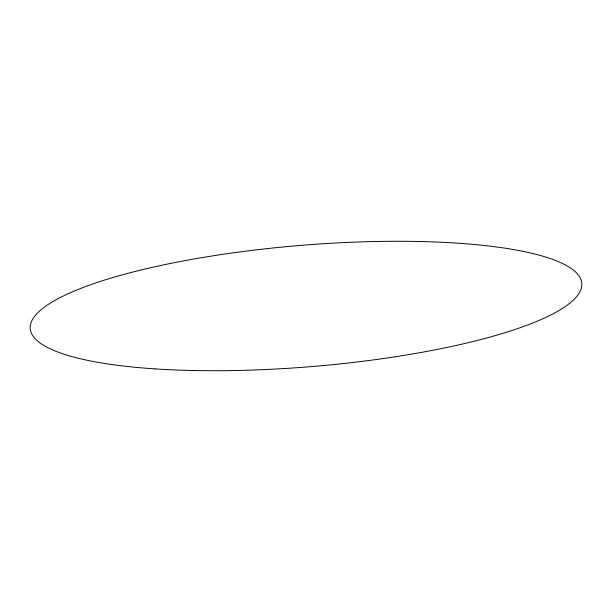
<?xml version="1.0" encoding="UTF-8"?>
<svg xmlns="http://www.w3.org/2000/svg" width="612" height="612" viewBox="0 0 612 612"><rect width="100%" height="100%" fill="white"/><g stroke="black" fill="none" stroke-linecap="round" stroke-linejoin="round"><path stroke-width="0.92" d="M155.111 368.891A276.708 60.833 -4.7 0 0 581.4 287.831A276.708 60.833 -4.7 0 0 181.489 261.286A276.708 60.833 -4.7 0 0 155.111 368.891"/></g></svg>
